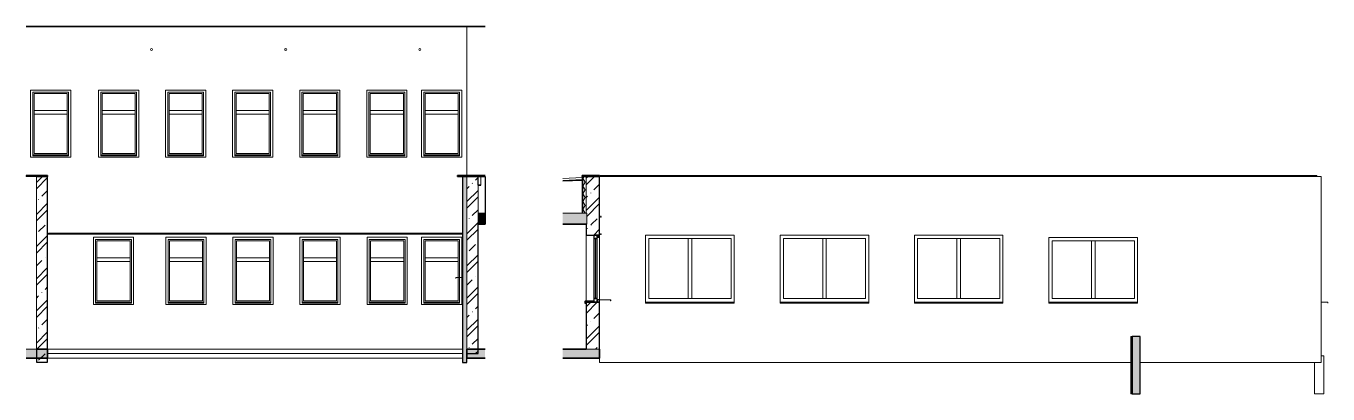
# Model space of a CAD drawing. Header units: millimetres. Extents: x -20192 to 462224, y -45352 to 20466.
# Drawn here: x 199728 to 228846, y 1330 to 9550 of the extents above; entities that cross this region are included whole.
import ezdxf

# ---------------------------------------------------------------- set-up
doc = ezdxf.new("R2010")
doc.units = ezdxf.units.MM
for name, color, linetype, lineweight in [('A-FLOR', 192, 'Continuous', 9), ('A-FLOR-MCUT', 51, 'Continuous', 9), ('A-FLOR-PATT', 8, 'Continuous', 35), ('A-GENM', 13, 'Continuous', 9), ('A-GLAZ', 151, 'Continuous', 9), ('A-ROOF', 132, 'Continuous', 9), ('A-ROOF-PATT', 132, 'Continuous', 35), ('A-WALL', 113, 'Continuous', 9), ('A-WALL-PATT', 111, 'Continuous', 25), ('E-POWR-CNDT', 130, 'Continuous', 9), ('E-POWR-CNTR', 130, 'Continuous', 9), ('E-POWR-DROP', 130, 'Continuous', 9), ('E-POWR-RISE', 130, 'Continuous', 9), ('Q-SPCQ', 91, 'Continuous', 9), ('S-COLS', 52, 'Continuous', 9)]:
    doc.layers.add(name, color=color, linetype=linetype, lineweight=lineweight)
pattern_1 = [(45, (349082, -8e-10), (-359.2102, 359.2102), []), (45, (349225.67, -8e-10), (-359.2102, 359.2102), []), (45, (349513.04, -8e-10), (-215.5261, 502.8943), [203.2, -101.6, 3.353, -98.247])]
pattern_2 = [(45, (230533.94, -2e-12), (-359.21, 359.21), []), (45, (230677.6, -2e-12), (-359.21, 359.21), []), (45, (230965, -2e-12), (-215.526, 502.894), [203.2, -101.6, 3.353, -98.247])]

# ---------------------------------------------------------------- blocks, each defined once
blk = doc.blocks.new('OKNO_1k_nadsvetlik - OKNO_1k_nadsvetlik_900 x 1500-1969487-VB2-J-Bourání')
at = {"layer": 'A-GLAZ', "color": 41}
for p, q in [((-23575, 4830), (-24475, 4830)), ((-24475, 4830), (-24475, 3330)), ((-24425, 3382), (-24425, 4780)), ((-24425, 4780), (-23625, 4780)), ((-24395, 3410), (-24395, 4750)), ((-24395, 4750), (-23655, 4750)), ((-23655, 4750), (-23655, 3932)), ((-23625, 3932), (-23625, 4780)), ((-23575, 3932), (-23575, 4830)), ((-24395, 4370), (-23655, 4370)), ((-24395, 4370), (-24395, 4290)), ((-23655, 4290), (-23655, 4370)), ((-23655, 4290), (-24395, 4290)), ((-23655, 3930), (-23655, 3410)), ((-23625, 3382), (-23625, 3930)), ((-23575, 3330), (-23575, 3930)), ((-24475, 3330), (-23575, 3330)), ((-23655, 3410), (-24395, 3410))]:
    blk.add_line(p, q, dxfattribs=at)
blk = doc.blocks.new('parapet_ext - parapet_ext-1802001-VB2-J-Bourání')
at = {"layer": 'Q-SPCQ', "color": 41}
for p, q in [((-24425, 3360), (-24425, 3382)), ((-23625, 3382), (-24425, 3382)), ((-23625, 3360), (-24425, 3360)), ((-23625, 3382), (-23625, 3360))]:
    blk.add_line(p, q, dxfattribs=at)
blk = doc.blocks.new('OKNO_1k_nadsvetlik - OKNO_1k_nadsvetlik_900 x 1500-1969459-VB2-J-Bourání')
at = {"layer": 'A-GLAZ'}
for p, q in [((-24795, 4830), (-25695, 4830)), ((-25695, 4830), (-25695, 3330)), ((-25645, 3382), (-25645, 4780)), ((-25645, 4780), (-24845, 4780)), ((-25615, 3410), (-25615, 4750)), ((-25615, 4750), (-24875, 4750)), ((-24875, 4750), (-24875, 3410)), ((-24845, 3382), (-24845, 4780)), ((-24795, 3330), (-24795, 4830)), ((-25615, 4370), (-24875, 4370)), ((-25615, 4370), (-25615, 4290)), ((-24875, 4290), (-24875, 4370)), ((-24875, 4290), (-25615, 4290)), ((-25695, 3330), (-24795, 3330)), ((-24875, 3410), (-25615, 3410))]:
    blk.add_line(p, q, dxfattribs=at)
blk = doc.blocks.new('parapet_ext - parapet_ext-V62-VB2-J-Bourání')
at = {"layer": 'Q-SPCQ'}
for p, q in [((-25645, 3360), (-25645, 3382)), ((-24845, 3382), (-25645, 3382)), ((-24845, 3360), (-25645, 3360)), ((-24845, 3382), (-24845, 3360))]:
    blk.add_line(p, q, dxfattribs=at)
blk = doc.blocks.new('Conduit Elbow - without Fittings - EMT - Standard-1108667-VB2-J-Bourání')
at = {"layer": 'E-POWR-CNDT'}
for p, q in [((-32738, 4920), (-32793, 4920)), ((-32793, 4900), (-32738, 4900)), ((-32738, 4910), (-32738, 4920)), ((-32738, 4900), (-32738, 4910))]:
    blk.add_line(p, q, dxfattribs=at)
at = {"layer": 'E-POWR-CNDT', "flags": 128}
for points in [[(-32823, 4910), (-32823, 4911), (-32823, 4911), (-32823, 4912), (-32823, 4912), (-32823, 4912), (-32822, 4913), (-32822, 4913), (-32822, 4914), (-32822, 4914), (-32822, 4914), (-32822, 4915), (-32821, 4915), (-32821, 4915), (-32821, 4916), (-32821, 4916), (-32821, 4916), (-32820, 4917)], [(-32822, 4906), (-32822, 4907), (-32822, 4907), (-32823, 4908), (-32823, 4908), (-32823, 4908), (-32823, 4909)], [(-32819, 4902), (-32819, 4902), (-32820, 4903), (-32820, 4903), (-32820, 4903), (-32821, 4904), (-32821, 4904)], [(-32814, 4900), (-32814, 4900), (-32815, 4900), (-32815, 4900), (-32816, 4900), (-32816, 4900), (-32816, 4901), (-32817, 4901)], [(-32816, 4919), (-32816, 4919), (-32816, 4920), (-32815, 4920), (-32815, 4920), (-32814, 4920), (-32814, 4920)], [(-32812, 4920), (-32812, 4920), (-32811, 4920), (-32811, 4920), (-32811, 4920), (-32810, 4920), (-32810, 4920), (-32809, 4920), (-32809, 4920), (-32808, 4920), (-32808, 4920), (-32807, 4920), (-32807, 4920), (-32806, 4920), (-32806, 4920), (-32805, 4920), (-32804, 4920), (-32804, 4920), (-32803, 4920), (-32802, 4920), (-32802, 4920), (-32801, 4920), (-32800, 4920), (-32799, 4920), (-32799, 4920), (-32798, 4920), (-32797, 4920), (-32796, 4920), (-32795, 4920), (-32795, 4920), (-32794, 4920), (-32793, 4920), (-32793, 4920)], [(-32793, 4900), (-32794, 4900), (-32794, 4900), (-32795, 4900), (-32796, 4900), (-32797, 4900), (-32798, 4900), (-32798, 4900), (-32799, 4900), (-32800, 4900), (-32801, 4900), (-32801, 4900), (-32802, 4900), (-32803, 4900), (-32803, 4900), (-32804, 4900), (-32805, 4900), (-32805, 4900), (-32806, 4900), (-32807, 4900), (-32807, 4900), (-32808, 4900), (-32808, 4900), (-32809, 4900), (-32809, 4900), (-32810, 4900), (-32810, 4900), (-32810, 4900)]]:
    blk.add_lwpolyline(points, dxfattribs=at)
at = {"layer": 'E-POWR-CNDT'}
for start, end in [(0, 180), (180, 0)]:
    blk.add_arc((-32813, 4910), 10, start, end, dxfattribs=at)
blk = doc.blocks.new('OKNO_1k_nadsvetlik - OKNO_1k_nadsvetlik_900 x 1500-1969499-VB2-J-Bourání')
at = {"layer": 'A-GLAZ'}
for p, q in [((-25701, 8120), (-25701, 6620)), ((-24801, 8120), (-25701, 8120)), ((-25651, 8070), (-24851, 8070)), ((-25651, 8070), (-25651, 6672)), ((-25621, 6700), (-25621, 8040)), ((-25621, 8040), (-24881, 8040)), ((-24881, 8040), (-24881, 6700)), ((-24851, 8070), (-24851, 6672)), ((-24801, 6620), (-24801, 8120)), ((-25621, 7660), (-24881, 7660)), ((-25621, 7660), (-25621, 7580)), ((-24881, 7580), (-25621, 7580)), ((-24881, 7580), (-24881, 7660)), ((-24881, 6700), (-25621, 6700)), ((-25701, 6620), (-24801, 6620))]:
    blk.add_line(p, q, dxfattribs=at)
blk = doc.blocks.new('parapet_ext - parapet_ext-1802020-VB2-J-Bourání')
at = {"layer": 'Q-SPCQ'}
for p, q in [((-25651, 6650), (-25651, 6672)), ((-24851, 6672), (-25651, 6672)), ((-24851, 6650), (-25651, 6650)), ((-24851, 6672), (-24851, 6650))]:
    blk.add_line(p, q, dxfattribs=at)
blk = doc.blocks.new('OKNO_1k_nadsvetlik - OKNO_1k_nadsvetlik_900 x 1500-1969465-VB2-J-Bourání')
at = {"layer": 'A-GLAZ', "color": 41}
for p, q in [((-24475, 8120), (-24475, 6620)), ((-23575, 8120), (-24475, 8120)), ((-24425, 8070), (-23625, 8070)), ((-24425, 8070), (-24425, 6672)), ((-24395, 6700), (-24395, 8040)), ((-24395, 8040), (-23655, 8040)), ((-23655, 8040), (-23655, 6700)), ((-23625, 8070), (-23625, 6672)), ((-23575, 6620), (-23575, 8120)), ((-24395, 7660), (-23655, 7660)), ((-24395, 7660), (-24395, 7580)), ((-23655, 7580), (-24395, 7580)), ((-23655, 7580), (-23655, 7660)), ((-23655, 6700), (-24395, 6700)), ((-24475, 6620), (-23575, 6620))]:
    blk.add_line(p, q, dxfattribs=at)
blk = doc.blocks.new('parapet_ext - parapet_ext-V63-VB2-J-Bourání')
at = {"layer": 'Q-SPCQ', "color": 41}
for p, q in [((-24425, 6650), (-24425, 6672)), ((-23625, 6672), (-24425, 6672)), ((-23625, 6650), (-24425, 6650)), ((-23625, 6672), (-23625, 6650))]:
    blk.add_line(p, q, dxfattribs=at)
blk = doc.blocks.new('parapet_ext - parapet_ext-V64-VB2-J-Bourání')
at = {"layer": 'Q-SPCQ'}
for p, q in [((-23560, 3932), (-23710, 3932)), ((-23710, 3932), (-23710, 3910)), ((-23710, 3910), (-23708, 3910)), ((-23708, 3930), (-23560, 3930)), ((-23708, 3910), (-23708, 3930))]:
    blk.add_line(p, q, dxfattribs=at)
blk = doc.blocks.new('parapet_ext - parapet_ext-1802073-VB1-Z-Bourání')
at = {"layer": 'Q-SPCQ'}
for p, q in [((148, 3382), (-2, 3382)), ((-2, 3380), (146, 3380)), ((146, 3380), (146, 3360)), ((146, 3360), (148, 3360)), ((148, 3360), (148, 3382))]:
    blk.add_line(p, q, dxfattribs=at)
blk = doc.blocks.new('OKNO_2k_ - OKNO_2k_2000x1450-1963754-VB1-Z-Bourání')
at = {"layer": 'A-GLAZ'}
for p, q in [((-6022, 3460), (-6022, 4750)), ((-6022, 4750), (-4182, 4750)), ((-5142, 3460), (-5142, 4750)), ((-5062, 4750), (-5142, 4750)), ((-5062, 4750), (-5062, 3460)), ((-4182, 4750), (-4182, 3460)), ((-4182, 3460), (-6022, 3460)), ((-5062, 3460), (-5142, 3460))]:
    blk.add_line(p, q, dxfattribs=at)
blk = doc.blocks.new('parapet_ext - parapet_ext-V65-VB1-Z-Bourání')
at = {"layer": 'Q-SPCQ'}
for p, q in [((-6092, 3360), (-6092, 3382)), ((-4112, 3382), (-6092, 3382)), ((-4112, 3360), (-6092, 3360)), ((-4112, 3382), (-4112, 3360))]:
    blk.add_line(p, q, dxfattribs=at)
blk = doc.blocks.new('OKNO_2k_ - OKNO_2k_2000 x 1500-1963725-VB1-Z-Bourání')
at = {"layer": 'A-GLAZ'}
for p, q in [((-9032, 3460), (-9032, 4800)), ((-9032, 4800), (-7192, 4800)), ((-8152, 3460), (-8152, 4800)), ((-8072, 4800), (-8152, 4800)), ((-8072, 4800), (-8072, 3460)), ((-7192, 4800), (-7192, 3460)), ((-7192, 3460), (-9032, 3460)), ((-8072, 3460), (-8152, 3460))]:
    blk.add_line(p, q, dxfattribs=at)
blk = doc.blocks.new('OKNO_1k - OKNO_1k_1250 x 1500-2034291-VB1-Z-Bourání')
at = {"layer": 'A-GLAZ'}
h = blk.add_hatch(dxfattribs=at)
h.set_pattern_fill('FP_81', color=256, style=0, pattern_type=2)
h.set_pattern_definition([(0, (1836.05, 0), (150, 86.6), [100, -200]), (60, (1936.05, 0), (0.0022, 173.2038), [100, -200]), (300, (1936.05, 0), (149.9978, -86.6038), [100, -200])])
h.paths.add_polyline_path([(-16193, 3380), (-16142, 3380), (-16142, 3430), (-16193, 3430)])
h.paths.add_polyline_path([(-16193, 4830), (-16142, 4830), (-16142, 4880), (-16193, 4880), (-16193, 4860)])
at = {"layer": 'A-GLAZ', "lineweight": 25}
for p, q in [((-16193, 4880), (-16273, 4880)), ((-16273, 4880), (-16273, 4800)), ((-16273, 4800), (-16193, 4800)), ((-16243, 4800), (-16243, 3460)), ((-16223, 4800), (-16243, 4800)), ((-16223, 3460), (-16223, 4800)), ((-16193, 4880), (-16193, 4830)), ((-16142, 4880), (-16193, 4880)), ((-16193, 4800), (-16193, 4880)), ((-16193, 4830), (-16142, 4830)), ((-16142, 4830), (-16142, 4880)), ((-16193, 3460), (-16273, 3460)), ((-16273, 3460), (-16273, 3380)), ((-16273, 3380), (-16193, 3380)), ((-16243, 3460), (-16223, 3460)), ((-16193, 3380), (-16193, 3460)), ((-16193, 3430), (-16193, 3380)), ((-16142, 3430), (-16193, 3430)), ((-16193, 3380), (-16142, 3380)), ((-16142, 3380), (-16142, 3430))]:
    blk.add_line(p, q, dxfattribs=at)
at = {"layer": 'A-GLAZ'}
for p, q in [((-16273, 3460), (-16273, 4800)), ((-16193, 4800), (-16193, 3460)), ((-16142, 4830), (-16142, 3432))]:
    blk.add_line(p, q, dxfattribs=at)
blk = doc.blocks.new('parapet s nosem_vnitní - parapet s nosem_vnitní-1349156-VB1-Z-Bourání')
at = {"layer": 'A-GENM', "lineweight": 25}
for p, q in [((-16473, 3390), (-16473, 3360)), ((-16473, 3360), (-16453, 3360)), ((-16273, 3400), (-16463, 3400)), ((-16453, 3380), (-16273, 3380)), ((-16453, 3360), (-16453, 3380)), ((-16273, 3380), (-16273, 3400))]:
    blk.add_line(p, q, dxfattribs=at)
blk.add_arc((-16463, 3390), 10, 90, 180, dxfattribs=at)
blk = doc.blocks.new('parapet_ext - parapet_ext-1802121-VB1-Z-Bourání')
at = {"layer": 'Q-SPCQ'}
for p, q in [((-15893, 3432), (-16193, 3432)), ((-16193, 3432), (-16193, 3430)), ((-16193, 3430), (-15895, 3430)), ((-15895, 3430), (-15895, 3410)), ((-15895, 3410), (-15893, 3410)), ((-15893, 3410), (-15893, 3432))]:
    blk.add_line(p, q, dxfattribs=at)

msp = doc.modelspace()

# ---------------------------------------------------------------- hatches: boundary and pattern name
at = {"layer": 'A-FLOR-PATT', "lineweight": 9}
h = msp.add_hatch(color=256, dxfattribs=at)
h.paths.add_polyline_path([(209994, 2130), (209994, 2330), (209588, 2330), (209588, 2130), (209673, 2130)])
h.paths.add_polyline_path([(200211, 2130), (200211, 2330), (199728, 2330), (199728, 2130)])
msp.add_hatch(color=256, dxfattribs=at).paths.add_polyline_path([(212555, 2130), (212555, 2330), (211731, 2329), (211731, 2130), (212255, 2130)])
at = {"layer": 'A-ROOF-PATT', "lineweight": 9}
h = msp.add_hatch(dxfattribs=at)
h.set_pattern_fill('FP_58', color=41, style=0, pattern_type=2)
h.set_pattern_definition([(270, (191331.8, 6210), (1270, 8e-14), []), (270, (191342, 6210), (1270, 8e-14), []), (270, (191352.1, 6210), (1270, 8e-14), []), (270, (191362.3, 6210), (1270, 8e-14), []), (270, (191372.5, 6210), (1270, 8e-14), []), (270, (191382.6, 6210), (1270, 8e-14), []), (270, (191392.8, 6210), (1270, 8e-14), []), (270, (191403, 6210), (1270, 8e-14), []), (270, (191413.1, 6210), (1270, 8e-14), []), (270, (191423.3, 6210), (1270, 8e-14), []), (270, (191433.4, 6210), (1270, 8e-14), []), (270, (191443.6, 6210), (1270, 8e-14), []), (270, (191453.7, 6210), (1270, 8e-14), []), (270, (191463.9, 6210), (1270, 8e-14), []), (270, (191474.1, 6210), (1270, 8e-14), []), (270, (191484.2, 6210), (1270, 8e-14), []), (270, (191494.4, 6210), (1270, 8e-14), []), (270, (191504.5, 6210), (1270, 8e-14), []), (270, (191514.7, 6210), (1270, 8e-14), []), (270, (191524.9, 6210), (1270, 8e-14), []), (270, (191535, 6210), (1270, 8e-14), []), (270, (191545.2, 6210), (1270, 8e-14), []), (270, (191555.3, 6210), (1270, 8e-14), []), (270, (191565.5, 6210), (1270, 8e-14), []), (270, (191575.7, 6210), (1270, 8e-14), []), (270, (191585.8, 6210), (1270, 8e-14), []), (270, (191596, 6210), (1270, 8e-14), []), (270, (191606.1, 6210), (1270, 8e-14), []), (270, (191616.3, 6210), (1270, 8e-14), []), (270, (191626.5, 6210), (1270, 8e-14), []), (270, (191966.8, 6210), (1270, 8e-14), []), (270, (191977, 6210), (1270, 8e-14), []), (270, (191987.1, 6210), (1270, 8e-14), []), (270, (191997.3, 6210), (1270, 8e-14), []), (270, (192007.5, 6210), (1270, 8e-14), []), (270, (192017.6, 6210), (1270, 8e-14), []), (270, (192027.8, 6210), (1270, 8e-14), []), (270, (192038, 6210), (1270, 8e-14), []), (270, (192048.1, 6210), (1270, 8e-14), []), (270, (192058.3, 6210), (1270, 8e-14), []), (270, (192068.4, 6210), (1270, 8e-14), []), (270, (192078.6, 6210), (1270, 8e-14), []), (270, (192088.7, 6210), (1270, 8e-14), []), (270, (192098.9, 6210), (1270, 8e-14), []), (270, (192109.1, 6210), (1270, 8e-14), []), (270, (192119.2, 6210), (1270, 8e-14), []), (270, (192129.4, 6210), (1270, 8e-14), []), (270, (192139.5, 6210), (1270, 8e-14), []), (270, (192149.7, 6210), (1270, 8e-14), []), (270, (192159.9, 6210), (1270, 8e-14), []), (270, (192170, 6210), (1270, 8e-14), []), (270, (192180.2, 6210), (1270, 8e-14), []), (270, (192190.3, 6210), (1270, 8e-14), []), (270, (192200.5, 6210), (1270, 8e-14), []), (270, (192210.7, 6210), (1270, 8e-14), []), (270, (192220.8, 6210), (1270, 8e-14), []), (270, (192231, 6210), (1270, 8e-14), []), (270, (192241.1, 6210), (1270, 8e-14), []), (270, (192251.3, 6210), (1270, 8e-14), []), (270, (192261.5, 6210), (1270, 8e-14), [])])
h.paths.add_polyline_path([(199961, 6190), (200211, 6190), (200211, 6210), (199728, 6210), (199728, 6190)])
h = msp.add_hatch(dxfattribs=at)
h.set_pattern_fill('FP_78', color=41, style=0, pattern_type=2)
h.set_pattern_definition([(270, (212072.4, 6210), (1270, 8e-14), []), (270, (212082.6, 6210), (1270, 8e-14), []), (270, (212092.7, 6210), (1270, 8e-14), []), (270, (212102.9, 6210), (1270, 8e-14), []), (270, (212113, 6210), (1270, 8e-14), []), (270, (212123.2, 6210), (1270, 8e-14), []), (270, (212133.4, 6210), (1270, 8e-14), []), (270, (212143.5, 6210), (1270, 8e-14), []), (270, (212153.7, 6210), (1270, 8e-14), []), (270, (212163.8, 6210), (1270, 8e-14), []), (270, (212174, 6210), (1270, 8e-14), []), (270, (212184.2, 6210), (1270, 8e-14), []), (270, (212194.3, 6210), (1270, 8e-14), []), (270, (212204.5, 6210), (1270, 8e-14), []), (270, (212214.6, 6210), (1270, 8e-14), []), (270, (212224.8, 6210), (1270, 8e-14), []), (270, (212235, 6210), (1270, 8e-14), []), (270, (212245.1, 6210), (1270, 8e-14), []), (270, (212255.3, 6210), (1270, 8e-14), []), (270, (212265.4, 6210), (1270, 8e-14), []), (270, (212275.6, 6210), (1270, 8e-14), []), (270, (212285.8, 6210), (1270, 8e-14), []), (270, (212295.9, 6210), (1270, 8e-14), []), (270, (212306.1, 6210), (1270, 8e-14), []), (270, (212316.2, 6210), (1270, 8e-14), []), (270, (212326.4, 6210), (1270, 8e-14), []), (270, (212336.6, 6210), (1270, 8e-14), []), (270, (212346.7, 6210), (1270, 8e-14), []), (270, (212356.9, 6210), (1270, 8e-14), []), (270, (212367, 6210), (1270, 8e-14), []), (270, (212707.4, 6210), (1270, 8e-14), []), (270, (212717.6, 6210), (1270, 8e-14), []), (270, (212727.7, 6210), (1270, 8e-14), []), (270, (212737.9, 6210), (1270, 8e-14), []), (270, (212748, 6210), (1270, 8e-14), []), (270, (212758.2, 6210), (1270, 8e-14), []), (270, (212768.4, 6210), (1270, 8e-14), []), (270, (212778.5, 6210), (1270, 8e-14), []), (270, (212788.7, 6210), (1270, 8e-14), []), (270, (212798.8, 6210), (1270, 8e-14), []), (270, (212809, 6210), (1270, 8e-14), []), (270, (212819.2, 6210), (1270, 8e-14), []), (270, (212829.3, 6210), (1270, 8e-14), []), (270, (212839.5, 6210), (1270, 8e-14), []), (270, (212849.6, 6210), (1270, 8e-14), []), (270, (212859.8, 6210), (1270, 8e-14), []), (270, (212870, 6210), (1270, 8e-14), []), (270, (212880.1, 6210), (1270, 8e-14), []), (270, (212890.3, 6210), (1270, 8e-14), []), (270, (212900.4, 6210), (1270, 8e-14), []), (270, (212910.6, 6210), (1270, 8e-14), []), (270, (212920.8, 6210), (1270, 8e-14), []), (270, (212930.9, 6210), (1270, 8e-14), []), (270, (212941.1, 6210), (1270, 8e-14), []), (270, (212951.2, 6210), (1270, 8e-14), []), (270, (212961.4, 6210), (1270, 8e-14), []), (270, (212971.6, 6210), (1270, 8e-14), []), (270, (212981.7, 6210), (1270, 8e-14), []), (270, (212991.9, 6210), (1270, 8e-14), []), (270, (213002, 6210), (1270, 8e-14), [])])
h.paths.add_polyline_path([(209994, 6190), (209994, 6210), (209380, 6210), (209380, 6190), (209673, 6190)])
h = msp.add_hatch(dxfattribs=at)
h.set_pattern_fill('FP_84', color=41, angle=-90, style=0, pattern_type=2)
h.set_pattern_definition([(270, (205729.7, 6210), (1270, 8e-14), []), (270, (205739.9, 6210), (1270, 8e-14), []), (270, (205750, 6210), (1270, 8e-14), []), (270, (205760.2, 6210), (1270, 8e-14), []), (270, (205770.3, 6210), (1270, 8e-14), []), (270, (205780.5, 6210), (1270, 8e-14), []), (270, (205790.7, 6210), (1270, 8e-14), []), (270, (205800.8, 6210), (1270, 8e-14), []), (270, (205811, 6210), (1270, 8e-14), []), (270, (205821.1, 6210), (1270, 8e-14), []), (270, (205831.3, 6210), (1270, 8e-14), []), (270, (205841.5, 6210), (1270, 8e-14), []), (270, (205851.6, 6210), (1270, 8e-14), []), (270, (205861.8, 6210), (1270, 8e-14), []), (270, (205872, 6210), (1270, 8e-14), []), (270, (205882.1, 6210), (1270, 8e-14), []), (270, (205892.3, 6210), (1270, 8e-14), []), (270, (205902.4, 6210), (1270, 8e-14), []), (270, (205912.6, 6210), (1270, 8e-14), []), (270, (205922.7, 6210), (1270, 8e-14), []), (270, (205932.9, 6210), (1270, 8e-14), []), (270, (205943.1, 6210), (1270, 8e-14), []), (270, (205953.2, 6210), (1270, 8e-14), []), (270, (205963.4, 6210), (1270, 8e-14), []), (270, (205973.5, 6210), (1270, 8e-14), []), (270, (205983.7, 6210), (1270, 8e-14), []), (270, (205993.9, 6210), (1270, 8e-14), []), (270, (206004, 6210), (1270, 8e-14), []), (270, (206014.2, 6210), (1270, 8e-14), []), (270, (206024.3, 6210), (1270, 8e-14), []), (270, (206364.7, 6210), (1270, 8e-14), []), (270, (206374.9, 6210), (1270, 8e-14), []), (270, (206385, 6210), (1270, 8e-14), []), (270, (206395.2, 6210), (1270, 8e-14), []), (270, (206405.3, 6210), (1270, 8e-14), []), (270, (206415.5, 6210), (1270, 8e-14), []), (270, (206425.7, 6210), (1270, 8e-14), []), (270, (206435.8, 6210), (1270, 8e-14), []), (270, (206446, 6210), (1270, 8e-14), []), (270, (206456.1, 6210), (1270, 8e-14), []), (270, (206466.3, 6210), (1270, 8e-14), []), (270, (206476.5, 6210), (1270, 8e-14), []), (270, (206486.6, 6210), (1270, 8e-14), []), (270, (206496.8, 6210), (1270, 8e-14), []), (270, (206507, 6210), (1270, 8e-14), []), (270, (206517.1, 6210), (1270, 8e-14), []), (270, (206527.3, 6210), (1270, 8e-14), []), (270, (206537.4, 6210), (1270, 8e-14), []), (270, (206547.6, 6210), (1270, 8e-14), []), (270, (206557.7, 6210), (1270, 8e-14), []), (270, (206567.9, 6210), (1270, 8e-14), []), (270, (206578.1, 6210), (1270, 8e-14), []), (270, (206588.2, 6210), (1270, 8e-14), []), (270, (206598.4, 6210), (1270, 8e-14), []), (270, (206608.5, 6210), (1270, 8e-14), []), (270, (206618.7, 6210), (1270, 8e-14), []), (270, (206628.9, 6210), (1270, 8e-14), []), (270, (206639, 6210), (1270, 8e-14), []), (270, (206649.2, 6210), (1270, 8e-14), []), (270, (206659.3, 6210), (1270, 8e-14), [])])
h.paths.add_polyline_path([(212163, 6190), (212555, 6190), (212555, 6210), (212163, 6210)])
h = msp.add_hatch(dxfattribs=at)
h.set_pattern_fill('FP_77', color=256, style=0, pattern_type=2)
h.set_pattern_definition([(273.2, (214138, 5884.6), (1268, 70.9), []), (273.2, (214148.1, 5885.2), (1268, 70.9), []), (273.2, (214158.2, 5885.7), (1268, 70.9), []), (273.2, (214168.4, 5886.3), (1268, 70.9), []), (273.2, (214178.5, 5886.9), (1268, 70.9), []), (273.2, (214188.7, 5887.4), (1268.02, 70.9), []), (273.2, (214198.8, 5888), (1268.02, 70.9), []), (273.2, (214209, 5888.6), (1268.02, 70.9), []), (273.2, (214219.1, 5889.1), (1268.02, 70.9), []), (273.2, (214229.2, 5889.7), (1268.02, 70.9), []), (273.2, (214239.4, 5890.3), (1268.02, 70.9), []), (273.2, (214249.5, 5890.8), (1268.02, 70.9), []), (273.2, (214259.7, 5891.4), (1268.02, 70.9), []), (273.2, (214269.8, 5892), (1268.02, 70.9), []), (273.2, (214280, 5892.5), (1268.02, 70.9), []), (273.2, (214290.1, 5893.1), (1268.02, 70.9), []), (273.2, (214300.3, 5893.7), (1268.02, 70.9), []), (273.2, (214310.4, 5894.2), (1268.02, 70.9), []), (273.2, (214320.5, 5894.8), (1268.02, 70.9), []), (273.2, (214330.7, 5895.4), (1268.02, 70.9), []), (273.2, (214340.8, 5895.9), (1268.02, 70.9), []), (273.2, (214351, 5896.5), (1268.02, 70.9), []), (273.2, (214361.1, 5897.1), (1268.02, 70.9), []), (273.2, (214371.3, 5897.6), (1268.02, 70.9), []), (273.2, (214381.4, 5898.2), (1268.02, 70.9), []), (273.2, (214391.6, 5898.8), (1268.02, 70.9), []), (273.2, (214401.7, 5899.3), (1268.02, 70.9), []), (273.2, (214411.8, 5899.9), (1268.02, 70.9), []), (273.2, (214422, 5900.5), (1268.02, 70.9), []), (273.2, (214432.1, 5901), (1268.02, 70.9), []), (273.2, (214772, 5920), (1268.02, 70.9), []), (273.2, (214782.1, 5920.6), (1268.02, 70.9), []), (273.2, (214792.2, 5921.2), (1268.02, 70.9), []), (273.2, (214802.4, 5921.7), (1268.02, 70.9), []), (273.2, (214812.5, 5922.3), (1268.02, 70.9), []), (273.2, (214822.7, 5922.9), (1268.02, 70.9), []), (273.2, (214832.8, 5923.4), (1268.02, 70.9), []), (273.2, (214843, 5924), (1268.02, 70.9), []), (273.2, (214853.1, 5924.6), (1268.02, 70.9), []), (273.2, (214863.3, 5925.2), (1268.02, 70.9), []), (273.2, (214873.4, 5925.7), (1268.02, 70.9), []), (273.2, (214883.5, 5926.3), (1268.02, 70.9), []), (273.2, (214893.7, 5926.9), (1268.02, 70.9), []), (273.2, (214903.8, 5927.4), (1268.02, 70.9), []), (273.2, (214914, 5928), (1268.02, 70.9), []), (273.2, (214924.1, 5928.6), (1268.02, 70.9), []), (273.2, (214934.3, 5929.1), (1268.02, 70.9), []), (273.2, (214944.4, 5929.7), (1268.02, 70.9), []), (273.2, (214954.6, 5930.3), (1268.02, 70.9), []), (273.2, (214964.7, 5930.8), (1268.02, 70.9), []), (273.2, (214974.8, 5931.4), (1268.02, 70.9), []), (273.2, (214985, 5932), (1268.02, 70.9), []), (273.2, (214995.1, 5932.5), (1268.02, 70.9), []), (273.2, (215005.3, 5933.1), (1268.02, 70.9), []), (273.2, (215015.4, 5933.7), (1268.02, 70.9), []), (273.2, (215025.6, 5934.2), (1268.02, 70.9), []), (273.2, (215035.7, 5934.8), (1268.02, 70.9), []), (273.2, (215045.9, 5935.4), (1268.02, 70.9), []), (273.2, (215056, 5935.9), (1268.02, 70.9), []), (273.2, (215066.1, 5936.5), (1268.02, 70.92), [])])
h.paths.add_polyline_path([(209898, 5987), (209898, 5995), (209838, 5998), (209838, 5990)])
h = msp.add_hatch(dxfattribs=at)
h.set_pattern_fill('FP_80', color=256, angle=-90, style=0, pattern_type=2)
h.set_pattern_definition([(272.25, (208748.6, 5978.1), (1269, 49.9), []), (272.25, (208758.7, 5978.5), (1269, 49.9), []), (272.25, (208768.9, 5978.9), (1269, 49.9), []), (272.25, (208779, 5979.3), (1269, 49.9), []), (272.25, (208789.2, 5979.7), (1269, 49.9), []), (272.25, (208799.3, 5980.1), (1269, 49.9), []), (272.25, (208809.5, 5980.5), (1269, 49.9), []), (272.25, (208819.6, 5980.9), (1269, 49.9), []), (272.25, (208829.8, 5981.3), (1269, 49.9), []), (272.25, (208839.9, 5981.7), (1269, 49.9), []), (272.25, (208850.1, 5982.1), (1269, 49.9), []), (272.25, (208860.2, 5982.5), (1269, 49.9), []), (272.25, (208870.4, 5982.9), (1269, 49.9), []), (272.25, (208880.5, 5983.3), (1269, 49.9), []), (272.25, (208890.7, 5983.7), (1269, 49.9), []), (272.25, (208900.8, 5984.1), (1269, 49.9), []), (272.25, (208911, 5984.5), (1269, 49.9), []), (272.25, (208921.2, 5984.9), (1269, 49.9), []), (272.25, (208931.3, 5985.3), (1269, 49.9), []), (272.25, (208941.5, 5985.7), (1269, 49.9), []), (272.25, (208951.6, 5986.1), (1269, 49.9), []), (272.25, (208961.8, 5986.5), (1269, 49.9), []), (272.25, (208971.9, 5986.9), (1269, 49.9), []), (272.25, (208982.1, 5987.3), (1269, 49.9), []), (272.25, (208992.2, 5987.7), (1269, 49.9), []), (272.25, (209002.4, 5988.1), (1269, 49.9), []), (272.25, (209012.5, 5988.5), (1269, 49.9), []), (272.25, (209022.7, 5988.9), (1269, 49.9), []), (272.25, (209032.8, 5989.3), (1269, 49.9), []), (272.25, (209043, 5989.7), (1269, 49.9), []), (272.25, (209383.1, 6003), (1269, 49.9), []), (272.25, (209393.2, 6003.4), (1269, 49.9), []), (272.25, (209403.4, 6003.8), (1269, 49.9), []), (272.25, (209413.5, 6004.2), (1269, 49.9), []), (272.25, (209423.7, 6004.6), (1269, 49.9), []), (272.25, (209433.8, 6005), (1269, 49.9), []), (272.25, (209444, 6005.4), (1269, 49.9), []), (272.25, (209454.1, 6005.8), (1269, 49.9), []), (272.25, (209464.3, 6006.2), (1269, 49.9), []), (272.25, (209474.4, 6006.6), (1269, 49.9), []), (272.25, (209484.6, 6007), (1269, 49.9), []), (272.25, (209494.8, 6007.4), (1269, 49.9), []), (272.25, (209504.9, 6007.8), (1269, 49.9), []), (272.25, (209515, 6008.2), (1269, 49.9), []), (272.25, (209525.2, 6008.6), (1269, 49.9), []), (272.25, (209535.4, 6009), (1269, 49.9), []), (272.25, (209545.5, 6009.4), (1269, 49.9), []), (272.25, (209555.7, 6009.8), (1269, 49.9), []), (272.25, (209565.8, 6010.2), (1269, 49.9), []), (272.25, (209576, 6010.6), (1269, 49.9), []), (272.25, (209586.1, 6011), (1269, 49.9), []), (272.25, (209596.3, 6011.4), (1269, 49.9), []), (272.25, (209606.4, 6011.8), (1269, 49.9), []), (272.25, (209616.6, 6012.2), (1269, 49.9), []), (272.25, (209626.7, 6012.6), (1269, 49.9), []), (272.25, (209636.9, 6013), (1269, 49.9), []), (272.25, (209647, 6013.4), (1269, 49.9), []), (272.25, (209657.2, 6013.8), (1269, 49.9), []), (272.25, (209667.3, 6014.2), (1269, 49.9), []), (272.25, (209677.5, 6014.6), (1269, 49.9), [])])
h.paths.add_polyline_path([(211731, 6085), (212163, 6102), (212163, 6112), (211731, 6095), (211731, 6087)])
at = {"layer": 'A-ROOF-PATT'}
for points in [[(209838, 5120), (209994, 5120), (209993, 5370), (209838, 5370), (209838, 5202)], [(211731, 5120), (212268, 5120), (212268, 5370), (211731, 5370), (211731, 5360)]]:
    msp.add_hatch(color=256, dxfattribs=at).paths.add_polyline_path(points)
at = {"layer": 'A-WALL-PATT', "lineweight": 9}
h = msp.add_hatch(dxfattribs=at)
h.set_pattern_fill('FP_76', color=256, angle=-45, style=0, pattern_type=2)
h.set_pattern_definition([(45, (349082, -6e-10), (-359.2102, 359.2102), []), (45, (349225.67, -6e-10), (-359.2102, 359.2102), []), (45, (349513.04, -6e-10), (-215.5261, 502.8943), [203.2, -101.6, 3.353, -98.247])])
h.paths.add_polyline_path([(199961, 2040), (200211, 2040), (200211, 6190), (199961, 6190), (199961, 2111)])
for color, points in [(41, [(209588, 2030), (209588, 6190), (209488, 6190), (209488, 2030)]), (256, [(224468, 1330), (224648, 1330), (224648, 2610), (224468, 2610), (224468, 2111)])]:
    msp.add_hatch(color=color, dxfattribs=at).paths.add_polyline_path(points)
h = msp.add_hatch(dxfattribs=at)
h.set_pattern_fill('FP_76', color=256, angle=-45, style=0, pattern_type=2)
h.set_pattern_definition(pattern_1)
h.paths.add_polyline_path([(209673, 5120), (209838, 5120), (209838, 6190), (209588, 6190), (209588, 5120)])
h = msp.add_hatch(dxfattribs=at)
h.set_pattern_fill('FP_83', color=256, angle=-90, style=0, pattern_type=2)
h.set_pattern_definition([(360, (212162.9, 4725.4), (2e-12, 1270), []), (360, (212162.9, 4735.5), (2e-12, 1270), []), (360, (212162.9, 4745.7), (2e-12, 1270), []), (360, (212162.9, 4755.8), (2e-12, 1270), []), (360, (212162.9, 4766), (2e-12, 1270), []), (360, (212162.9, 4776.2), (2e-12, 1270), []), (360, (212162.9, 4786.3), (2e-12, 1270), []), (360, (212162.9, 4796.5), (2e-12, 1270), []), (360, (212162.9, 4806.6), (2e-12, 1270), []), (360, (212162.9, 4816.8), (2e-12, 1270), []), (360, (212162.9, 4827), (2e-12, 1270), []), (360, (212162.9, 4837.1), (2e-12, 1270), []), (360, (212162.9, 4847.3), (2e-12, 1270), []), (360, (212162.9, 4857.4), (2e-12, 1270), []), (360, (212162.9, 4867.6), (2e-12, 1270), []), (360, (212162.9, 4877.8), (2e-12, 1270), []), (360, (212162.9, 4887.9), (2e-12, 1270), []), (360, (212162.9, 4898.1), (2e-12, 1270), []), (360, (212162.9, 4908.2), (2e-12, 1270), []), (360, (212162.9, 4918.4), (2e-12, 1270), []), (360, (212162.9, 4928.6), (2e-12, 1270), []), (360, (212162.9, 4938.7), (2e-12, 1270), []), (360, (212162.9, 4948.9), (2e-12, 1270), []), (360, (212162.9, 4959), (2e-12, 1270), []), (360, (212162.9, 4969.2), (2e-12, 1270), []), (360, (212162.9, 4979.4), (2e-12, 1270), []), (360, (212162.9, 4989.5), (2e-12, 1270), []), (360, (212162.9, 4999.7), (2e-12, 1270), []), (360, (212162.9, 5009.8), (2e-12, 1270), []), (360, (212162.9, 5020), (2e-12, 1270), []), (360, (212162.9, 5360.4), (2e-12, 1270), []), (360, (212162.9, 5370.5), (2e-12, 1270), []), (360, (212162.9, 5380.7), (2e-12, 1270), []), (360, (212162.9, 5390.8), (2e-12, 1270), []), (360, (212162.9, 5401), (2e-12, 1270), []), (360, (212162.9, 5411.2), (2e-12, 1270), []), (360, (212162.9, 5421.3), (2e-12, 1270), []), (360, (212162.9, 5431.5), (2e-12, 1270), []), (360, (212162.9, 5441.6), (2e-12, 1270), []), (360, (212162.9, 5451.8), (2e-12, 1270), []), (360, (212162.9, 5462), (2e-12, 1270), []), (360, (212162.9, 5472.1), (2e-12, 1270), []), (360, (212162.9, 5482.3), (2e-12, 1270), []), (360, (212162.9, 5492.4), (2e-12, 1270), []), (360, (212162.9, 5502.6), (2e-12, 1270), []), (360, (212162.9, 5512.8), (2e-12, 1270), []), (360, (212162.9, 5522.9), (2e-12, 1270), []), (360, (212162.9, 5533.1), (2e-12, 1270), []), (360, (212162.9, 5543.2), (2e-12, 1270), []), (360, (212162.9, 5553.4), (2e-12, 1270), []), (360, (212162.9, 5563.6), (2e-12, 1270), []), (360, (212162.9, 5573.7), (2e-12, 1270), []), (360, (212162.9, 5583.9), (2e-12, 1270), []), (360, (212162.9, 5594), (2e-12, 1270), []), (360, (212162.9, 5604.2), (2e-12, 1270), []), (360, (212162.9, 5614.4), (2e-12, 1270), []), (360, (212162.9, 5624.5), (2e-12, 1270), []), (360, (212162.9, 5634.7), (2e-12, 1270), []), (360, (212162.9, 5644.8), (2e-12, 1270), []), (360, (212162.9, 5655), (2e-12, 1270), [])])
h.paths.add_polyline_path([(212178, 5370), (212178, 6190), (212163, 6190), (212163, 5370)])
h = msp.add_hatch(dxfattribs=at)
h.set_pattern_fill('FP_82', color=256, style=0, pattern_type=2)
h.set_pattern_definition([(0, (230533.94, 0), (150, 86.6), [100, -200]), (60, (230633.94, 0), (0.0022, 173.2038), [100, -200]), (300, (230633.94, 0), (149.9978, -86.6038), [100, -200])])
h.paths.add_polyline_path([(212255, 5370), (212258, 5370), (212258, 6190), (212178, 6190), (212178, 5370)])
h = msp.add_hatch(dxfattribs=at)
h.set_pattern_fill('FP_79', color=256, angle=225, style=0, pattern_type=2)
h.set_pattern_definition(pattern_2)
h.paths.add_polyline_path([(212555, 5120), (212555, 6190), (212258, 6190), (212258, 6116), (212255, 6116), (212255, 5370), (212268, 5370), (212268, 5120), (212545, 5120)])
h = msp.add_hatch(dxfattribs=at)
h.set_pattern_fill('FP_76', color=256, angle=-45, style=0, pattern_type=2)
h.set_pattern_definition(pattern_1)
h.paths.add_polyline_path([(209673, 2230), (209838, 2230), (209838, 5120), (209588, 5120), (209588, 2230)])
h = msp.add_hatch(dxfattribs=at)
h.set_pattern_fill('FP_79', color=256, angle=225, style=0, pattern_type=2)
h.set_pattern_definition(pattern_2)
h.paths.add_polyline_path([(212255, 2330), (212555, 2330), (212555, 3380), (212255, 3380), (212255, 2798)])
h.paths.add_polyline_path([(212555, 4880), (212555, 5120), (212255, 5120), (212255, 4880), (212545, 4880)])
at = {"layer": 'E-POWR-DROP'}
for points in [[(212584, 5281), (212589, 5286), (212590, 5289), (212590, 5292), (212586, 5298), (212579, 5299), (212575, 5296), (212573, 5289), (212575, 5284), (212577, 5282), (212581, 5282)], [(207658, 4901), (207664, 4906), (207664, 4908), (207664, 4912), (207660, 4918), (207653, 4919), (207649, 4916), (207647, 4910), (207649, 4904), (207651, 4902), (207656, 4902)], [(212584, 4891), (212589, 4896), (212590, 4898), (212590, 4902), (212586, 4908), (212579, 4909), (212575, 4906), (212572, 4900), (212575, 4894), (212577, 4892), (212581, 4892)]]:
    msp.add_hatch(color=256, dxfattribs=at).paths.add_polyline_path(points)

# ---------------------------------------------------------------- linework, layer by layer
at = {"layer": 'A-FLOR', "lineweight": 35}
for p, q in [((200211, 2330), (199961, 2330)), ((200211, 2130), (200211, 2330)), ((209994, 2330), (209588, 2330)), ((209588, 2330), (209588, 2130)), ((212255, 2330), (211731, 2330)), ((212555, 2130), (212555, 2330)), ((199728, 2130), (200211, 2130)), ((209588, 2130), (209994, 2130)), ((211731, 2130), (212555, 2130))]:
    msp.add_line(p, q, dxfattribs=at)
at = {"layer": 'A-FLOR'}
for p, q in [((200211, 2330), (209488, 2330)), ((209488, 2130), (200211, 2130))]:
    msp.add_line(p, q, dxfattribs=at)
at = {"layer": 'A-FLOR-MCUT'}
msp.add_line((212555, 2330), (212255, 2330), dxfattribs=at)
at = {"layer": 'A-ROOF', "color": 41}
for p, q in [((199728, 9550), (209994, 9550)), ((209588, 9550), (209588, 9530)), ((212568, 6210), (228596, 6210)), ((212568, 6190), (212568, 6210)), ((228596, 6210), (228596, 6190))]:
    msp.add_line(p, q, dxfattribs=at)
at = {"layer": 'A-ROOF', "color": 40, "lineweight": 35}
for p, q in [((200211, 6210), (199728, 6210)), ((199961, 6190), (200211, 6190)), ((200211, 6190), (200211, 6210)), ((209994, 6210), (209380, 6210)), ((209380, 6210), (209380, 6190)), ((209380, 6190), (209994, 6190)), ((212555, 6210), (212163, 6210)), ((212163, 6210), (212163, 6190)), ((212163, 6190), (212555, 6190)), ((212555, 6190), (212555, 6210))]:
    msp.add_line(p, q, dxfattribs=at)
at = {"layer": 'A-ROOF', "lineweight": 18}
msp.add_line((211731, 6144), (212163, 6165), dxfattribs=at)
at = {"layer": 'A-ROOF', "lineweight": 35}
for p, q in [((209898, 5995), (209838, 5998)), ((209994, 5991), (209993, 5991)), ((212163, 6112), (211731, 6095)), ((209838, 5120), (209994, 5120)), ((211731, 5120), (212255, 5120))]:
    msp.add_line(p, q, dxfattribs=at)
at = {"layer": 'A-ROOF'}
for p, q in [((209838, 5998), (209838, 5120)), ((209898, 5987), (209838, 5990)), ((209994, 5983), (209993, 5983)), ((212163, 6102), (211731, 6085)), ((212163, 5370), (212163, 6102)), ((209994, 5370), (209838, 5370)), ((211731, 5370), (212163, 5370)), ((212268, 5120), (212268, 5370))]:
    msp.add_line(p, q, dxfattribs=at)
at = {"layer": 'A-WALL'}
for p, q in [((209994, 9530), (199728, 9530)), ((209588, 6210), (209588, 9530)), ((209588, 6190), (209588, 2330)), ((209898, 6190), (209898, 5995)), ((212178, 6190), (212178, 5370)), ((212255, 6116), (212255, 5370)), ((212258, 5370), (212258, 6190)), ((212163, 5370), (212268, 5370)), ((212268, 5120), (212255, 5120)), ((212255, 3400), (212255, 4880)), ((224468, 2610), (224437, 2610)), ((224437, 2610), (224437, 1330)), ((224455, 1330), (224455, 2610)), ((200211, 2230), (209488, 2230)), ((224468, 2230), (224455, 2230)), ((224455, 2230), (224455, 1330)), ((228696, 2180), (228755, 2180)), ((228755, 2180), (228755, 1330)), ((228545, 1330), (228545, 2030)), ((224437, 1330), (224468, 1330)), ((228755, 1330), (228545, 1330))]:
    msp.add_line(p, q, dxfattribs=at)
at = {"layer": 'A-WALL', "lineweight": 25}
for p, q in [((200211, 2040), (200211, 6190)), ((209838, 5998), (209838, 6190)), ((209993, 6190), (209993, 5120)), ((212163, 6190), (212163, 6112)), ((212555, 4880), (212555, 6190)), ((209838, 2230), (209838, 5120)), ((212255, 5120), (212255, 4880)), ((212255, 4880), (212555, 4880)), ((212555, 3380), (212255, 3380)), ((212255, 3380), (212255, 2330)), ((212555, 2330), (212555, 3380)), ((199961, 2330), (199961, 2040)), ((224468, 2610), (224468, 1330)), ((224648, 2610), (224468, 2610)), ((224648, 1330), (224648, 2610)), ((199961, 2040), (200211, 2040)), ((209588, 2230), (209838, 2230)), ((224468, 1330), (224648, 1330))]:
    msp.add_line(p, q, dxfattribs=at)
at = {"layer": 'A-WALL', "color": 2, "lineweight": 25}
for p, q in [((209488, 6190), (209488, 2030)), ((209588, 2030), (209588, 2130)), ((209488, 2030), (209588, 2030))]:
    msp.add_line(p, q, dxfattribs=at)
at = {"layer": 'A-WALL', "color": 41}
for p, q in [((228696, 6190), (212555, 6190)), ((228696, 6190), (228696, 2030)), ((213586, 3382), (213586, 4875)), ((213586, 4875), (215566, 4875)), ((215566, 4875), (215566, 3382)), ((216596, 3382), (216596, 4875)), ((216596, 4875), (218576, 4875)), ((218576, 4875), (218576, 3382)), ((219596, 3382), (219596, 4875)), ((219596, 4875), (221576, 4875)), ((221576, 4875), (221576, 3382)), ((222606, 3382), (222606, 4825)), ((222606, 4825), (224586, 4825)), ((224586, 4825), (224586, 3382)), ((212555, 2130), (212555, 2030)), ((212555, 2030), (224437, 2030)), ((224648, 2030), (228696, 2030))]:
    msp.add_line(p, q, dxfattribs=at)
at = {"layer": 'A-WALL'}
for centre, start, end in [((202535, 9028), 0, 180), ((202535, 9028), 180, 0), ((205535, 9028), 0, 180), ((205535, 9028), 180, 0), ((208535, 9028), 0, 180), ((208535, 9028), 180, 0)]:
    msp.add_arc(centre, 22, start, end, dxfattribs=at)
at = {"layer": 'E-POWR-CNDT'}
for p, q in [((209413, 4919), (200311, 4919)), ((200311, 4901), (209413, 4901)), ((209468, 4920), (209413, 4920)), ((209413, 4900), (209468, 4900))]:
    msp.add_line(p, q, dxfattribs=at)
at = {"layer": 'E-POWR-CNDT', "flags": 128}
for points in [[(209488, 4920), (209488, 4920), (209488, 4920), (209488, 4920), (209488, 4920), (209488, 4920), (209488, 4920), (209487, 4920), (209487, 4920), (209487, 4920), (209487, 4920), (209486, 4920), (209486, 4920), (209486, 4920), (209485, 4920), (209485, 4920), (209484, 4920), (209484, 4920), (209483, 4920), (209483, 4920), (209482, 4920), (209482, 4920), (209481, 4920), (209480, 4920), (209480, 4920), (209479, 4920), (209478, 4920), (209478, 4920), (209477, 4920), (209476, 4920), (209476, 4920), (209475, 4920), (209474, 4920), (209473, 4920), (209472, 4920), (209472, 4920), (209471, 4920), (209470, 4920), (209469, 4920), (209468, 4920), (209468, 4920)], [(209468, 4900), (209469, 4900), (209470, 4900), (209471, 4900), (209471, 4900), (209472, 4900), (209473, 4900), (209474, 4900), (209475, 4900), (209475, 4900), (209476, 4900), (209477, 4900), (209478, 4900), (209478, 4900), (209479, 4900), (209480, 4900), (209480, 4900), (209481, 4900), (209481, 4900), (209482, 4900), (209483, 4900), (209483, 4900), (209484, 4900), (209484, 4900), (209485, 4900), (209485, 4900), (209486, 4900), (209486, 4900), (209486, 4900), (209487, 4900), (209487, 4900), (209487, 4900), (209487, 4900), (209488, 4900), (209488, 4900), (209488, 4900), (209488, 4900), (209488, 4900), (209488, 4900), (209488, 4900)]]:
    msp.add_lwpolyline(points, dxfattribs=at)
at = {"layer": 'E-POWR-CNTR'}
for p, q in [((212565, 5290), (212597, 5290)), ((212581, 5274), (212581, 5306)), ((200220, 4910), (200252, 4910)), ((200236, 4894), (200236, 4926)), ((207640, 4910), (207672, 4910)), ((207656, 4894), (207656, 4926)), ((212565, 4900), (212597, 4900)), ((212581, 4884), (212581, 4916))]:
    msp.add_line(p, q, dxfattribs=at)
at = {"layer": 'E-POWR-RISE'}
for start, end in [(0, 180), (180, 0)]:
    msp.add_arc((200236, 4910), 8.96, start, end, dxfattribs=at)
at = {"layer": 'S-COLS'}
for p, q in [((199961, 6190), (199728, 6190)), ((199961, 2330), (199961, 6190)), ((199961, 2330), (199728, 2330))]:
    msp.add_line(p, q, dxfattribs=at)

# ---------------------------------------------------------------- block references
at = {"layer": 'A-GENM'}
msp.add_blockref('parapet s nosem_vnitní - parapet s nosem_vnitní-1349156-VB1-Z-Bourání', (228698, 0), dxfattribs=at)
at = {"layer": 'A-GLAZ'}
for name, p in [('OKNO_1k_nadsvetlik - OKNO_1k_nadsvetlik_900 x 1500-1969499-VB2-J-Bourání', (225529, 0)), ('OKNO_1k_nadsvetlik - OKNO_1k_nadsvetlik_900 x 1500-1969499-VB2-J-Bourání', (227049, 0)), ('OKNO_1k_nadsvetlik - OKNO_1k_nadsvetlik_900 x 1500-1969499-VB2-J-Bourání', (228549, 0)), ('OKNO_1k_nadsvetlik - OKNO_1k_nadsvetlik_900 x 1500-1969499-VB2-J-Bourání', (230049, 0)), ('OKNO_1k_nadsvetlik - OKNO_1k_nadsvetlik_900 x 1500-1969499-VB2-J-Bourání', (231549, 0)), ('OKNO_1k_nadsvetlik - OKNO_1k_nadsvetlik_900 x 1500-1969499-VB2-J-Bourání', (233049, 0)), ('OKNO_1k_nadsvetlik - OKNO_1k_nadsvetlik_900 x 1500-1969459-VB2-J-Bourání', (226929, 0)), ('OKNO_1k_nadsvetlik - OKNO_1k_nadsvetlik_900 x 1500-1969459-VB2-J-Bourání', (228549, 0)), ('OKNO_1k_nadsvetlik - OKNO_1k_nadsvetlik_900 x 1500-1969459-VB2-J-Bourání', (230049, 0)), ('OKNO_1k_nadsvetlik - OKNO_1k_nadsvetlik_900 x 1500-1969459-VB2-J-Bourání', (231549, 0)), ('OKNO_1k_nadsvetlik - OKNO_1k_nadsvetlik_900 x 1500-1969459-VB2-J-Bourání', (233049, 0)), ('OKNO_1k - OKNO_1k_1250 x 1500-2034291-VB1-Z-Bourání', (228698, 0)), ('OKNO_2k_ - OKNO_2k_2000 x 1500-1963725-VB1-Z-Bourání', (222688, 0)), ('OKNO_2k_ - OKNO_2k_2000 x 1500-1963725-VB1-Z-Bourání', (225698, 0)), ('OKNO_2k_ - OKNO_2k_2000 x 1500-1963725-VB1-Z-Bourání', (228698, 0)), ('OKNO_2k_ - OKNO_2k_2000x1450-1963754-VB1-Z-Bourání', (228698, 0))]:
    msp.add_blockref(name, p, dxfattribs=at)
at = {"layer": 'A-GLAZ', "color": 41}
for name in ['OKNO_1k_nadsvetlik - OKNO_1k_nadsvetlik_900 x 1500-1969465-VB2-J-Bourání', 'OKNO_1k_nadsvetlik - OKNO_1k_nadsvetlik_900 x 1500-1969487-VB2-J-Bourání']:
    msp.add_blockref(name, (233049, 0), dxfattribs=at)
at = {"layer": 'E-POWR-CNDT'}
msp.add_blockref('Conduit Elbow - without Fittings - EMT - Standard-1108667-VB2-J-Bourání', (233049, 0), dxfattribs=at)
at = {"layer": 'Q-SPCQ'}
for name, p in [('parapet_ext - parapet_ext-1802020-VB2-J-Bourání', (225529, 0)), ('parapet_ext - parapet_ext-1802020-VB2-J-Bourání', (227049, 0)), ('parapet_ext - parapet_ext-1802020-VB2-J-Bourání', (228549, 0)), ('parapet_ext - parapet_ext-1802020-VB2-J-Bourání', (230049, 0)), ('parapet_ext - parapet_ext-1802020-VB2-J-Bourání', (231549, 0)), ('parapet_ext - parapet_ext-1802020-VB2-J-Bourání', (233049, 0)), ('parapet_ext - parapet_ext-V64-VB2-J-Bourání', (233049, 0)), ('parapet_ext - parapet_ext-V62-VB2-J-Bourání', (226929, 0)), ('parapet_ext - parapet_ext-V62-VB2-J-Bourání', (228549, 0)), ('parapet_ext - parapet_ext-V62-VB2-J-Bourání', (230049, 0)), ('parapet_ext - parapet_ext-V62-VB2-J-Bourání', (231549, 0)), ('parapet_ext - parapet_ext-V62-VB2-J-Bourání', (233049, 0)), ('parapet_ext - parapet_ext-1802121-VB1-Z-Bourání', (228698, 0)), ('parapet_ext - parapet_ext-V65-VB1-Z-Bourání', (219678, 0)), ('parapet_ext - parapet_ext-V65-VB1-Z-Bourání', (222688, 0)), ('parapet_ext - parapet_ext-V65-VB1-Z-Bourání', (225688, 0)), ('parapet_ext - parapet_ext-V65-VB1-Z-Bourání', (228698, 0)), ('parapet_ext - parapet_ext-1802073-VB1-Z-Bourání', (228698, 0))]:
    msp.add_blockref(name, p, dxfattribs=at)
at = {"layer": 'Q-SPCQ', "color": 41}
for name in ['parapet_ext - parapet_ext-V63-VB2-J-Bourání', 'parapet_ext - parapet_ext-1802001-VB2-J-Bourání']:
    msp.add_blockref(name, (233049, 0), dxfattribs=at)

doc.saveas('drawing.dxf')
